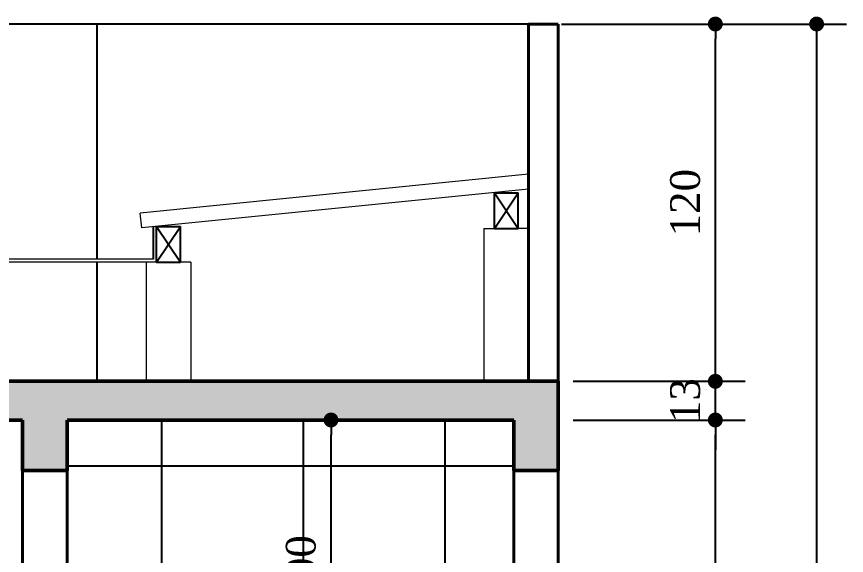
# Model space of a CAD drawing. Header units: millimetres. Extents: x 81693 to 98868, y 6565 to 11437.
# Drawn here: x 91829.7 to 92108.6, y 9168.2 to 9349.2 of the extents above; entities that cross this region are included whole.
import ezdxf

# ---------------------------------------------------------------- set-up
doc = ezdxf.new("R2010")
doc.units = ezdxf.units.MM
for name, color, linetype, lineweight in [('Cotas', 12, 'Continuous', 5), ('Parede Baixa', 5, 'Continuous', 50), ('Parede Corte', 4, 'Continuous', 40), ('Portas - Janelas', 2, 'Continuous', 20)]:
    doc.layers.add(name, color=color, linetype=linetype, lineweight=lineweight)
for name, color, linetype in [('Fechamento Varanda', 3, 'Continuous'), ('Piso', 55, 'Continuous'), ('PN010', 1, 'Continuous'), ('Portas-Cotas', 2, 'Continuous')]:
    doc.layers.add(name, color=color, linetype=linetype)
doc.styles.add('Valéria', font='romantic.ttf', dxfattribs={"height": 10})
doc.dimstyles.new('Cota - 50', dxfattribs={"dimtxt": 10, "dimasz": 5, "dimexe": 10, "dimexo": 20, "dimgap": 5, "dimtad": 1, "dimtxsty": 'Valéria', "dimblk": 'DOT', "dimcen": 0, "dimclrd": 12, "dimclre": 12, "dimclrt": 2, "dimazin": 2, "dimtfac": 1, "dimtix": 1, "dimtmove": 0, "dimatfit": 3, "dimldrblk": 'DOT', "dimfxl": 1, "dimarcsym": 0})

# ---------------------------------------------------------------- blocks, each defined once
blk = doc.blocks.new('_Dot')
at = {"color": 0, "linetype": 'ByBlock', "lineweight": -2}
blk.add_line((-0.5, 0), (-1, 0), dxfattribs=at)
at = {"color": 0, "linetype": 'ByBlock', "const_width": 0.5}
blk.add_lwpolyline([(-0.25, 0, 1), (0.25, 0, 1)], format="xyb", close=True, dxfattribs=at)
blk = doc.blocks.new('*D157')
at = {"layer": 'Cotas', "color": 12, "lineweight": -2, "transparency": 16777216}
for p, q in [((91951.09, 9213.72), (91945.38, 9213.72)), ((91935.38, 9118.72), (91935.38, 9208.72)), ((91951.09, 9113.72), (91945.38, 9113.72))]:
    blk.add_line(p, q, dxfattribs=at)
at = {"layer": 'Defpoints', "color": 0, "transparency": 16777216}
for p in [(91931.09, 9213.72), (91935.38, 9213.72), (91931.09, 9113.72)]:
    blk.add_point(p, dxfattribs=at)
at = {"layer": 'Cotas', "color": 12, "lineweight": -2, "transparency": 16777216, "xscale": 5, "yscale": 5, "zscale": 5}
for p, rotation in [((91935.38, 9213.72), 90), ((91935.38, 9113.72), 270)]:
    blk.add_blockref('_Dot', p, dxfattribs=dict(at, rotation=rotation))
at = {"layer": 'Cotas', "color": 2, "transparency": 16777216, "insert": (91925.27, 9163.72), "char_height": 10, "attachment_point": 5, "rotation": 90, "style": 'Valéria'}
blk.add_mtext('100', dxfattribs=at)
blk = doc.blocks.new('*D158')
at = {"layer": 'Cotas', "color": 12, "lineweight": -2, "transparency": 16777216}
for p, q in [((92016.75, 9213.72), (92074.52, 9213.72)), ((92064.52, 8906.72), (92064.52, 9208.72)), ((92016.75, 8901.72), (92074.52, 8901.72))]:
    blk.add_line(p, q, dxfattribs=at)
at = {"layer": 'Defpoints', "color": 0, "transparency": 16777216}
for p in [(91996.75, 9213.72), (92064.52, 9213.72), (91996.75, 8901.72)]:
    blk.add_point(p, dxfattribs=at)
at = {"layer": 'Cotas', "color": 12, "lineweight": -2, "transparency": 16777216, "xscale": 5, "yscale": 5, "zscale": 5}
for p, rotation in [((92064.52, 9213.72), 90), ((92064.52, 8901.72), 270)]:
    blk.add_blockref('_Dot', p, dxfattribs=dict(at, rotation=rotation))
at = {"layer": 'Cotas', "color": 2, "transparency": 16777216, "insert": (92054.42, 9057.72), "char_height": 10, "attachment_point": 5, "rotation": 90, "style": 'Valéria'}
blk.add_mtext('312', dxfattribs=at)
blk = doc.blocks.new('*D159')
at = {"layer": 'Cotas', "color": 12, "lineweight": -2, "transparency": 16777216}
for p, q in [((92064.52, 9231.72), (92064.52, 9236.72)), ((92016.75, 9226.72), (92074.52, 9226.72)), ((92064.52, 9213.72), (92064.52, 9226.72)), ((92016.75, 9213.72), (92074.52, 9213.72)), ((92064.52, 9208.72), (92064.52, 9203.72))]:
    blk.add_line(p, q, dxfattribs=at)
at = {"layer": 'Defpoints', "color": 0, "transparency": 16777216}
for p in [(91996.75, 9226.72), (92064.52, 9226.72), (91996.75, 9213.72)]:
    blk.add_point(p, dxfattribs=at)
at = {"layer": 'Cotas', "color": 12, "lineweight": -2, "transparency": 16777216, "xscale": 5, "yscale": 5, "zscale": 5}
for p, rotation in [((92064.52, 9226.72), 270), ((92064.52, 9213.72), 90)]:
    blk.add_blockref('_Dot', p, dxfattribs=dict(at, rotation=rotation))
at = {"layer": 'Cotas', "color": 2, "transparency": 16777216, "insert": (92054.42, 9220.22), "char_height": 10, "attachment_point": 5, "rotation": 90, "style": 'Valéria'}
blk.add_mtext('13', dxfattribs=at)
blk = doc.blocks.new('*D160')
at = {"layer": 'Cotas', "color": 12, "lineweight": -2, "transparency": 16777216}
for p, q in [((92012.84, 9346.72), (92074.52, 9346.72)), ((92064.52, 9231.72), (92064.52, 9341.72)), ((92016.75, 9226.72), (92074.52, 9226.72))]:
    blk.add_line(p, q, dxfattribs=at)
at = {"layer": 'Defpoints', "color": 0, "transparency": 16777216}
for p in [(91992.84, 9346.72), (92064.52, 9346.72), (91996.75, 9226.72)]:
    blk.add_point(p, dxfattribs=at)
at = {"layer": 'Cotas', "color": 12, "lineweight": -2, "transparency": 16777216, "xscale": 5, "yscale": 5, "zscale": 5}
for p, rotation in [((92064.52, 9346.72), 90), ((92064.52, 9226.72), 270)]:
    blk.add_blockref('_Dot', p, dxfattribs=dict(at, rotation=rotation))
at = {"layer": 'Cotas', "color": 2, "transparency": 16777216, "insert": (92054.41, 9286.72), "char_height": 10, "attachment_point": 5, "rotation": 90, "style": 'Valéria'}
blk.add_mtext('120', dxfattribs=at)
blk = doc.blocks.new('*D161')
at = {"layer": 'Cotas', "color": 12, "lineweight": -2, "transparency": 16777216}
for p, q in [((92012.84, 9346.72), (92108.55, 9346.72)), ((92098.55, 9341.72), (92098.55, 8906.72)), ((92016.75, 8901.72), (92108.55, 8901.72))]:
    blk.add_line(p, q, dxfattribs=at)
at = {"layer": 'Defpoints', "color": 0, "transparency": 16777216}
for p in [(91992.84, 9346.72), (91996.75, 8901.72), (92098.55, 8901.72)]:
    blk.add_point(p, dxfattribs=at)
at = {"layer": 'Cotas', "color": 12, "lineweight": -2, "transparency": 16777216, "xscale": 5, "yscale": 5, "zscale": 5}
for p, rotation in [((92098.55, 9346.72), 90), ((92098.55, 8901.72), 270)]:
    blk.add_blockref('_Dot', p, dxfattribs=dict(at, rotation=rotation))
at = {"layer": 'Cotas', "color": 2, "transparency": 16777216, "insert": (92088.36, 9124.22), "char_height": 10, "attachment_point": 5, "rotation": 90, "style": 'Valéria'}
blk.add_mtext('445', dxfattribs=at)

msp = doc.modelspace()

# ---------------------------------------------------------------- hatches: boundary and pattern name
at = {"layer": 'Piso'}
h = msp.add_hatch(dxfattribs=at)
h.set_pattern_fill('ANSI37', color=256, scale=15, angle=45)
h.set_pattern_definition([(90, (24631.96, 6959.92), (-47.625, 1e-14), []), (180, (24631.96, 6959.92), (-1e-14, -47.625), [])])
h.paths.add_polyline_path([(91996.754, 9196.7156), (91996.754, 9213.7156), (91846.754, 9213.7156), (91846.754, 9196.7156), (91846.754, 9138.7502), (91996.754, 9152.3829), (91996.754, 9163.7156)])
h.paths.add_polyline_path([(91996.754, 9152.3829), (91846.754, 9138.7502), (91846.754, 9010.1258), (91862.7922, 9010.0012), (91868.8121, 9012.313), (91867.314, 9016.0208), (91870.461, 9017.2922), (91870.6075, 9016.9296), (91872.6891, 9017.7706), (91872.9628, 9017.0932), (91870.8812, 9016.2522), (91873.0705, 9010.8336), (91872.6069, 9010.6463), (91872.8993, 9009.9226), (91893.254, 9009.7644), (91893.254, 9123.7156), (91995.254, 9123.7156), (91995.254, 9008.9717), (91996.754, 9008.9601)])
h.paths.add_polyline_path([(91872.8993, 9009.9226), (91872.9422, 9009.8165), (91870.7224, 9008.9196), (91870.3871, 9009.7494), (91869.9235, 9009.5621), (91869.768, 9009.947), (91868.4354, 9009.9573), (91859.3176, 9006.4573), (91859.0483, 9006.2102), (91858.6851, 9005.8258), (91858.3502, 9005.4165), (91858.0453, 9004.9844), (91857.7719, 9004.5317), (91857.5315, 9004.0606), (91857.3252, 9003.5736), (91857.1541, 9003.0732), (91857.0191, 9002.5619), (91856.9208, 9002.0422), (91856.8598, 9001.5169), (91856.8358, 9000.9769), (91856.8358, 8991.7156), (91889.254, 8991.7156), (91885.9817, 8987.4917), (91885.5808, 8986.9743), (91885.2085, 8986.4917), (91878.2711, 8977.4917), (91891.754, 8977.4917), (91891.754, 8967.4917), (91889.754, 8967.4917), (91889.754, 8975.4917), (91891.754, 8977.4917), (91846.754, 8977.4917), (91846.754, 8966.0762), (91848.0896, 8966.0731), (91848.0897, 8958.9537), (91846.754, 8958.9794), (91846.754, 8903.7156), (91846.754, 8901.7156), (91915.1469, 8901.7156), (91912.1469, 8904.7156), (91903.254, 8904.7156), (91903.254, 9009.6867)])
h.paths.add_polyline_path([(91873.7399, 8974.5122), (91873.8961, 8974.5122), (91873.9221, 8974.5389), (91873.764, 8974.5389)], flags=16)
h.paths.add_polyline_path([(91873.9221, 8966.2131), (91873.9534, 8966.2398), (91873.4797, 8966.2399), (91873.4733, 8966.2389), (91873.7205, 8966.2398), (91873.3206, 8966.2398), (91873.2942, 8966.2131)], flags=16)
h.paths.add_polyline_path([(91869.889, 8965.287), (91873.5859, 8965.287), (91873.6152, 8965.2871), (91873.9221, 8965.287), (91873.9802, 8965.2872), (91873.9802, 8965.1414), (91873.9618, 8965.1414), (91873.9619, 8957.0098), (91873.9619, 8955.1682), (91873.7131, 8955.1682), (91873.7131, 8954.3668), (91869.7969, 8954.3668), (91869.7969, 8955.1682), (91869.795, 8955.1682), (91869.5463, 8955.1681), (91869.5463, 8960.864), (91869.4798, 8961.0437), (91869.3508, 8961.0911), (91868.1922, 8961.0979), (91868.1922, 8961.1599), (91867.8385, 8961.1599), (91867.8385, 8963.8769), (91868.1922, 8963.8769), (91868.1922, 8963.9392), (91869.352, 8963.9363), (91869.4757, 8963.9914), (91869.5296, 8964.1144), (91869.5482, 8965.2667), (91869.5278, 8965.287)], flags=16)
h.paths.add_polyline_path([(91873.6142, 8965.2603), (91873.5808, 8965.2603), (91873.592, 8965.2603)], flags=0)
h.paths.add_polyline_path([(91869.5278, 8974.5389), (91869.5545, 8974.5122), (91869.6075, 8974.5122), (91869.7686, 8974.5122), (91869.7681, 8974.5122), (91869.5278, 8974.5122)], flags=16)
h.paths.add_polyline_path([(91873.1706, 8966.2398), (91873.1706, 8966.2131), (91873.1263, 8966.2131), (91870.3375, 8966.2131), (91869.5279, 8966.2131), (91869.5546, 8966.2399), (91870.0283, 8966.2398), (91870.0437, 8966.2398), (91870.3375, 8966.2398), (91873.1706, 8966.2398)], flags=16)
h.paths.add_polyline_path([(91854.8804, 9002.3532), (91855.006, 9003.0174), (91855.1786, 9003.6709), (91855.3972, 9004.3105), (91855.6609, 9004.9329), (91855.9682, 9005.5349), (91856.3176, 9006.1135), (91856.7073, 9006.6658), (91857.1353, 9007.1889), (91857.5995, 9007.6802), (91858.2121, 9008.2423), (91862.7922, 9010.0012), (91846.754, 9010.1258), (91846.754, 8977.4917), (91853.3074, 8977.4917), (91853.3074, 8978.4976), (91854.7732, 8978.4976), (91854.7732, 8991.0454), (91854.254, 8991.7156), (91854.7732, 8991.7156), (91854.7732, 9001.4299)])
h.paths.add_polyline_path([(91935.9742, 9149.4775), (91935.9742, 9176.6668), (91914.421, 9176.6668), (91914.421, 9149.4775)], flags=24)
h.paths.add_polyline_path([(91876.4257, 8936.7674), (91876.4257, 8956.5603), (91854.8724, 8956.5603), (91854.8724, 8936.7674)], flags=24)
at = {"layer": 'Portas-Cotas'}
h = msp.add_hatch(dxfattribs=at)
h.set_pattern_fill('AR-CONC', color=256, scale=0.1, angle=45)
h.set_pattern_definition([(95, (24631.961, 6959.92), (14.009465, 11.755338), [1.905, -20.955]), (40, (24631.961, 6959.92), (-16.0018453, 11.017673), [1.524, -16.7640584]), (145.451445, (24633.128, 6960.9), (-1.9923798, 22.77301), [1.619001, -17.8090245]), (91.1842, (24628.37, 6963.513), (22.141024, 16.195341), [2.8575, -31.4325]), (141.635558, (24630.214, 6964.862), (-0.708662, 34.282676), [2.428502, -26.713561]), (36.18415, (24628.37, 6963.513), (-0.708662, 34.282676), [2.285997, -25.145973]), (66, (24631.063, 6964.411), (17.951998, 3.489515), [1.905, -20.955]), (11, (24631.063, 6964.41), (-8.6539927, 17.3941193), [1.524, -16.764]), (116.451445, (24632.559, 6964.702), (9.298005, 20.8836343), [1.619001, -17.808994]), (82.5, (24631.961, 6959.9206), (-5.7605469, 6.19734137), [0, -16.5608, 0, -17.018, 0, -16.8275]), (52.5, (24631.961, 6959.921), (-2.3589727, 11.8087), [0, -9.7028, 0, -16.1798, 0, -6.4135]), (12.5, (24627.956, 6955.9154), (9.9927863, 9.18261956), [0, -6.35, 0, -19.812, 0, -26.289]), (2.5, (24626.16, 6954.119), (8.6763904, 12.2722393), [0, -8.255, 0, -13.1572, 0, -18.669])])
h.paths.add_polyline_path([(91031.754, 9213.7156), (91386.754, 9213.7156), (91386.754, 9196.7156), (91396.754, 9196.7156), (91396.754, 9213.7156), (91501.754, 9213.7156), (91501.754, 9196.7156), (91526.754, 9196.7156), (91526.754, 9226.7156), (90521.754, 9226.7156), (90521.754, 9196.7156), (90536.754, 9196.7156), (90536.754, 9213.7156), (90886.754, 9213.7156), (90886.754, 9196.7156), (90896.754, 9196.7156), (90896.754, 9213.7156), (91006.754, 9213.7156), (91006.754, 9196.7156), (91031.754, 9196.7156)])
h.paths.add_polyline_path([(92011.754, 9226.7156), (91706.754, 9226.7156), (91706.754, 9196.7156), (91721.754, 9196.7156), (91721.754, 9213.7156), (91831.754, 9213.7156), (91831.754, 9196.7156), (91846.754, 9196.7156), (91846.754, 9213.7156), (91996.754, 9213.7156), (91996.754, 9196.7156), (92011.754, 9196.7156)])
h.paths.add_polyline_path([(91749.463, 9210.0012), (91749.463, 9229.7941), (91727.9097, 9229.7941), (91727.9097, 9210.0012)])

# ---------------------------------------------------------------- linework, layer by layer
at = {"layer": 'Fechamento Varanda'}
for p, q in [((91990.254, 9290.0656), (91998.254, 9290.0656)), ((91990.254, 9278.0656), (91990.254, 9290.0656)), ((91998.254, 9278.0656), (91998.254, 9290.0656)), ((91876.754, 9278.7156), (91884.754, 9278.7156)), ((91876.754, 9266.7156), (91876.754, 9278.7156)), ((91884.754, 9266.7156), (91884.754, 9278.7156)), ((91990.254, 9278.0656), (91998.254, 9278.0656)), ((91876.754, 9266.7156), (91884.754, 9266.7156))]:
    msp.add_line(p, q, dxfattribs=at)
at = {"layer": 'Parede Baixa'}
for p, q in [((91706.754, 9226.7156), (92011.754, 9226.7156)), ((92011.754, 9196.7156), (92011.754, 9226.7156)), ((91721.754, 9213.7156), (91831.754, 9213.7156)), ((91831.754, 9196.7156), (91831.754, 9213.7156)), ((91846.754, 9213.7156), (91996.754, 9213.7156)), ((91846.754, 9196.7156), (91846.754, 9213.7156)), ((91996.754, 9196.7156), (91996.754, 9213.7156)), ((91831.754, 9196.7156), (91846.754, 9196.7156)), ((91996.754, 9196.7156), (92011.754, 9196.7156))]:
    msp.add_line(p, q, dxfattribs=at)
at = {"layer": 'Parede Corte'}
for p, q in [((92001.754, 9226.7156), (92001.754, 9346.7156)), ((92011.754, 9346.7156), (92001.754, 9346.7156)), ((92011.754, 9226.7156), (92011.754, 9346.7156)), ((91831.754, 8903.7156), (91831.754, 9196.7156)), ((91846.754, 8903.7156), (91846.754, 9196.7156)), ((91996.754, 9163.7156), (91996.754, 9196.7156)), ((92011.754, 9163.7156), (92011.754, 9196.7156))]:
    msp.add_line(p, q, dxfattribs=at)
at = {"layer": 'Piso', "linetype": 'Continuous'}
msp.add_line((92001.754, 9346.7156), (91856.754, 9346.7156), dxfattribs=at)
at = {"layer": 'Piso'}
for p, q in [((91990.254, 9278.0656), (91998.254, 9290.0656)), ((91990.254, 9290.0656), (91998.254, 9278.0656)), ((91876.754, 9266.7156), (91884.754, 9278.7156)), ((91876.754, 9278.7156), (91884.754, 9266.7156))]:
    msp.add_line(p, q, dxfattribs=at)
at = {"layer": 'PN010'}
for p, q in [((91856.754, 9346.7156), (91716.754, 9346.7156)), ((91856.754, 9267.7156), (91856.754, 9346.7156)), ((91856.754, 9226.7156), (91856.754, 9266.7156))]:
    msp.add_line(p, q, dxfattribs=at)
at = {"layer": 'Portas - Janelas'}
for p, q in [((92001.754, 9296.2406), (91871.2565, 9283.1908)), ((92001.754, 9291.2156), (91871.754, 9278.2156)), ((91871.754, 9278.2156), (91871.2565, 9283.1908)), ((91875.754, 9267.7156), (91875.754, 9278.6156)), ((91986.754, 9278.0656), (91986.754, 9226.7156)), ((91986.754, 9278.0656), (91990.254, 9278.0656)), ((92001.754, 9278.0656), (91998.254, 9278.0656)), ((91876.754, 9266.7156), (91811.754, 9266.7156)), ((91875.754, 9267.7156), (91812.754, 9267.7156)), ((91873.254, 9266.7156), (91873.254, 9226.7156)), ((91888.254, 9266.7156), (91884.754, 9266.7156)), ((91888.254, 9266.7156), (91888.254, 9226.7156))]:
    msp.add_line(p, q, dxfattribs=at)
at = {"layer": 'Portas-Cotas'}
msp.add_line((91875.754, 9267.7156), (91875.754, 9278.6156), dxfattribs=at)

# ---------------------------------------------------------------- dimensions: what is measured, and where the dimension line sits
at = {"layer": 'Cotas'}
for base, p1, p2, picture, middle in [((92064.5242, 9346.7156), (91996.754, 9226.7156), (91992.8393, 9346.7156), '*D160', (92054.4133, 9286.7156)), ((92098.554, 8901.7156), (91992.8393, 9346.7156), (91996.754, 8901.7156), '*D161', (92088.3617, 9124.2156)), ((92064.5242, 9226.7156), (91996.754, 9213.7156), (91996.754, 9226.7156), '*D159', (92054.4207, 9220.2156)), ((91935.3825, 9213.7156), (91931.0873, 9113.7156), (91931.0873, 9213.7156), '*D157', (91925.2716, 9163.7156)), ((92064.5242, 9213.7156), (91996.754, 8901.7156), (91996.754, 9213.7156), '*D158', (92054.4207, 9057.7156))]:
    dim = msp.add_linear_dim(base=base, p1=p1, p2=p2, angle=90, dimstyle='Cota - 50', override={"dimfxl": 25.4}, dxfattribs=at)
    dim.commit()
    dim.dimension.update_dxf_attribs({"geometry": picture, "text_midpoint": middle})

doc.saveas('drawing.dxf')
